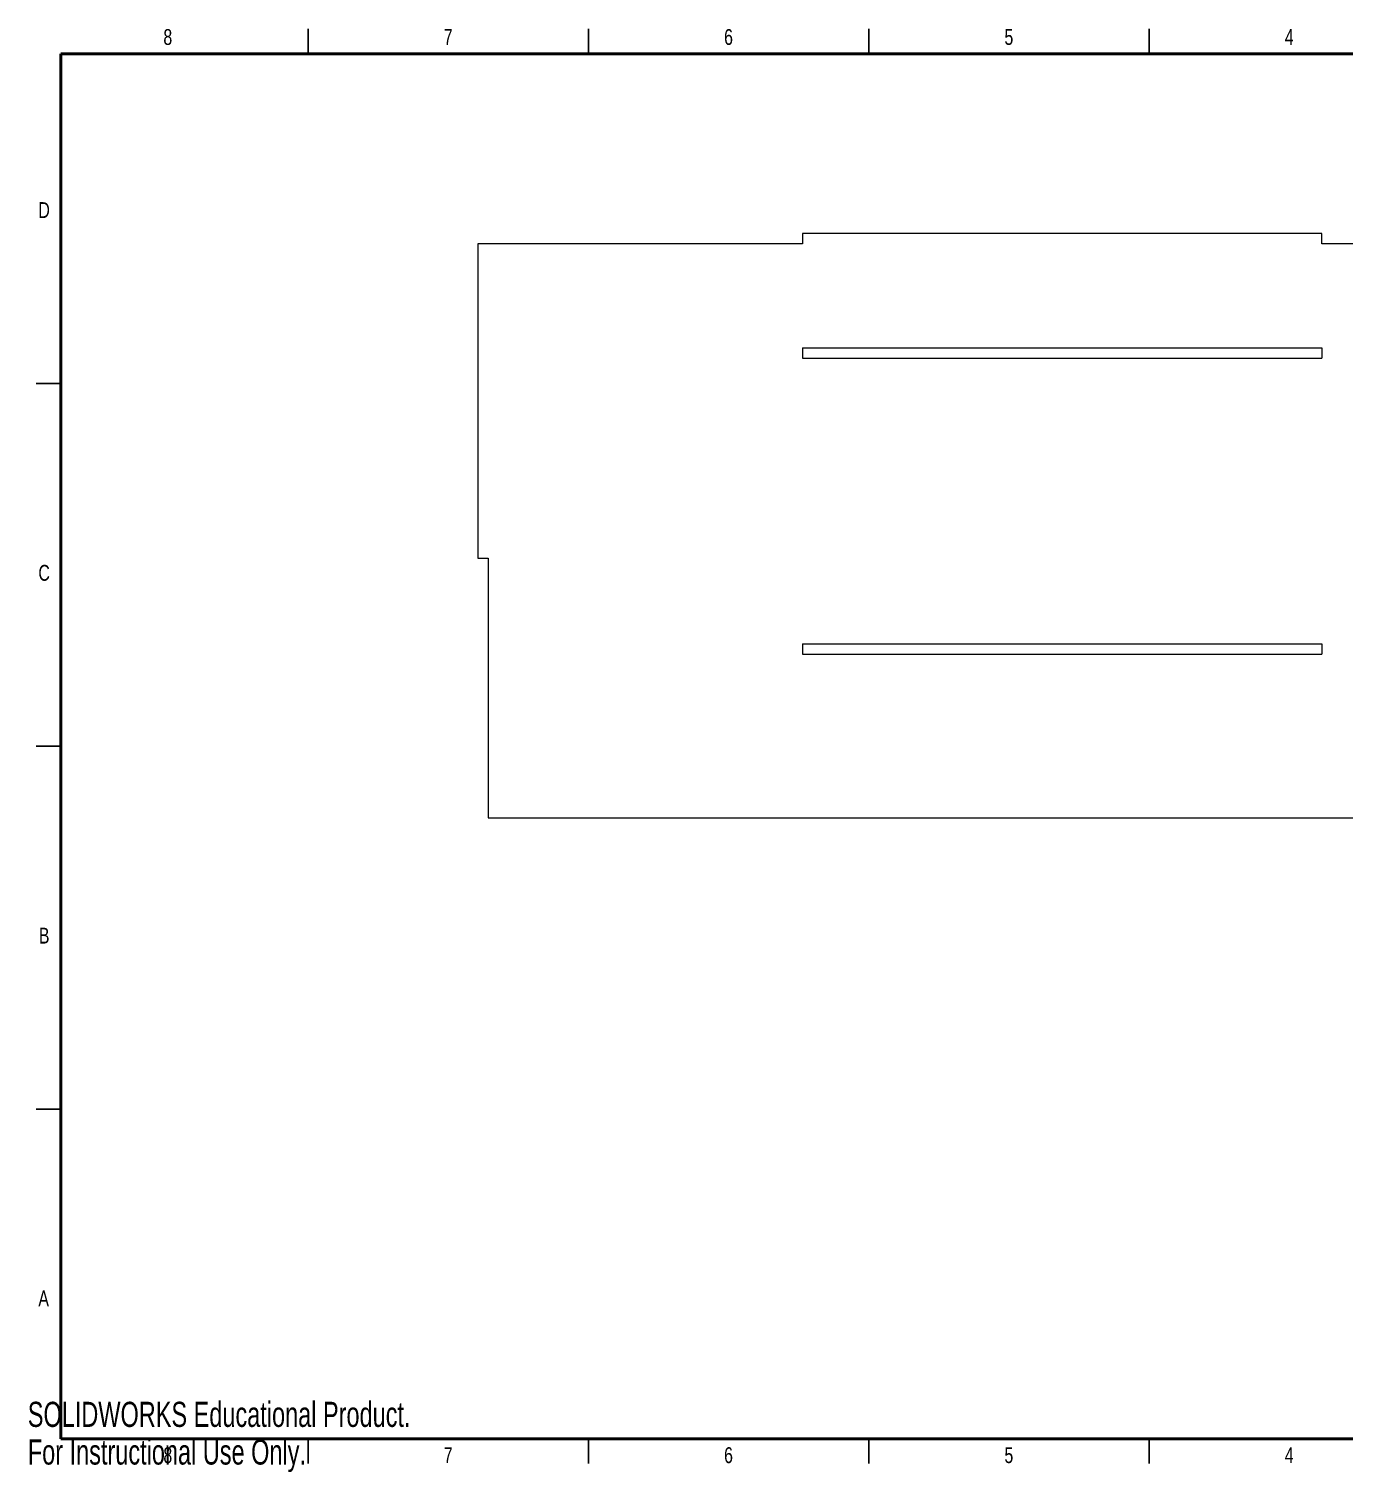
# Model space of a CAD drawing. Header units: millimetres. Extents: x 0 to 860, y 0 to 556.
# Drawn here: x 0 to 507, y 0 to 556 of the extents above; entities that cross this region are included whole.
import ezdxf

# ---------------------------------------------------------------- set-up
doc = ezdxf.new("R2010")
doc.units = ezdxf.units.MM
doc.styles.add('SLDTEXTSTYLE0', font='TXT', dxfattribs={"width": 0.75})
doc.styles.add('SLDTEXTSTYLE3', font='TXT', dxfattribs={"width": 0.7})

msp = doc.modelspace()

# ---------------------------------------------------------------- linework, layer by layer
at = {"color": 7, "linetype": 'Continuous', "lineweight": 25}
for p, q in [((107.95, 546.1), (107.95, 555.625)), ((215.9, 546.1), (215.9, 555.625)), ((323.85, 546.1), (323.85, 555.625)), ((431.8, 555.625), (431.8, 546.1)), ((431.8, 546.1), (431.8, 555.625)), ((12.7, 419.1), (3.175, 419.1)), ((3.175, 279.4), (12.7, 279.4)), ((12.7, 279.4), (3.175, 279.4)), ((12.7, 139.7), (3.175, 139.7)), ((107.95, 12.7), (107.95, 3.175)), ((215.9, 12.7), (215.9, 3.175)), ((323.85, 12.7), (323.85, 3.175)), ((431.8, 3.175), (431.8, 12.7)), ((431.8, 12.7), (431.8, 3.175))]:
    msp.add_line(p, q, dxfattribs=at)
at = {"color": 7, "linetype": 'Continuous', "lineweight": 50}
for p, q in [((12.7, 12.7), (12.7, 546.1)), ((12.7, 546.1), (850.9, 546.1)), ((850.9, 12.7), (12.7, 12.7))]:
    msp.add_line(p, q, dxfattribs=at)
at = {"color": 7, "linetype": 'Continuous', "lineweight": 18}
for p, q in [((298.261, 472.836), (173.261, 472.836)), ((173.261, 472.836), (173.261, 351.836)), ((498.261, 476.836), (298.261, 476.836)), ((298.261, 476.836), (298.261, 472.836)), ((498.261, 472.836), (498.261, 476.836)), ((623.261, 472.836), (498.261, 472.836)), ((298.261, 432.836), (498.261, 432.836)), ((298.261, 432.836), (298.261, 428.836)), ((298.261, 428.836), (498.261, 428.836)), ((498.261, 432.836), (498.261, 428.836)), ((173.261, 351.836), (177.261, 351.836)), ((177.261, 351.836), (177.261, 251.836)), ((298.261, 318.836), (498.261, 318.836)), ((298.261, 318.836), (298.261, 314.836)), ((498.261, 318.836), (498.261, 314.836)), ((298.261, 314.836), (498.261, 314.836)), ((177.261, 251.836), (619.261, 251.836))]:
    msp.add_line(p, q, dxfattribs=at)

# ---------------------------------------------------------------- texts
at = {"color": 7, "linetype": 'Continuous', "lineweight": 0, "char_height": 6.096, "attachment_point": 2, "style": 'SLDTEXTSTYLE0'}
for s, insert in [('8', (53.914, 555.564)), ('7', (161.864, 555.564)), ('6', (269.814, 555.564)), ('5', (377.764, 555.564)), ('4', (485.714, 555.564)), ('D', (6.28, 488.926)), ('C', (6.287, 349.226)), ('B', (6.303, 209.526)), ('A', (6.107, 69.826)), ('8', (53.914, 9.464)), ('7', (161.864, 9.464)), ('6', (269.814, 9.464)), ('5', (377.764, 9.464)), ('4', (485.714, 9.464))]:
    msp.add_mtext(s, dxfattribs=dict(at, insert=insert))
at = {"color": 7, "linetype": 'Continuous', "char_height": 9.66724, "attachment_point": 1, "style": 'SLDTEXTSTYLE3'}
for s, insert in [('SOLIDWORKS Educational Product.', (0, 26.963)), ('For Instructional Use Only.', (0, 12.462))]:
    msp.add_mtext(s, dxfattribs=dict(at, insert=insert))

doc.saveas('drawing.dxf')
